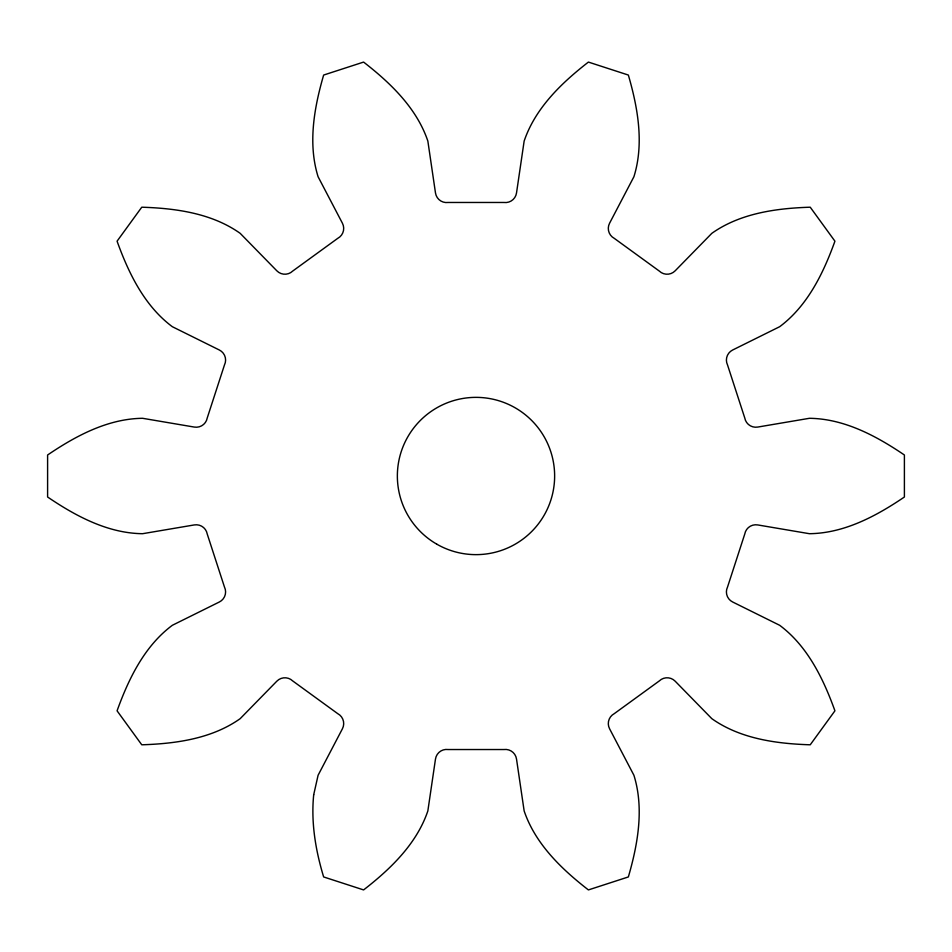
<?xml version="1.0" encoding="UTF-8"?>
<svg xmlns="http://www.w3.org/2000/svg" width="952" height="952" viewBox="0 0 952 952"><rect width="100%" height="100%" fill="white"/><g stroke="black" fill="none" stroke-linecap="round" stroke-linejoin="round"><path stroke-width="1.43" d="M313.696 794.777C310.899 822.504 315.6 850.433 323.644 876.947L363.593 889.918C390.439 869.093 416.714 843.877 427.853 810.926L435.48 759.053A11.222 11.222 0 0 1 448.178 749.533L503.822 749.533A11.222 11.222 0 0 1 516.519 759.053L524.147 810.926C535.286 843.877 561.561 869.093 588.407 889.918L628.356 876.947C637.828 844.317 644.266 808.462 633.913 775.261L609.601 728.816A11.222 11.222 0 0 1 614.278 713.643L659.284 680.942A11.222 11.222 0 0 1 675.158 681.18L711.822 718.665C740.192 738.764 776.273 743.726 810.235 744.797L834.928 710.823C823.409 678.847 807.546 646.063 779.652 625.286L732.683 602.009A11.222 11.222 0 0 1 727.554 586.979L744.75 534.072A11.222 11.222 0 0 1 757.721 524.933L809.414 533.703C844.186 533.298 876.292 516.091 904.4 497.003L904.4 454.997C876.292 435.909 844.186 418.702 809.414 418.297L757.721 427.067A11.222 11.222 0 0 1 744.75 417.928L727.554 365.021A11.222 11.222 0 0 1 732.683 349.991L779.652 326.714C807.546 305.937 823.409 273.153 834.928 241.177L810.235 207.203C776.273 208.274 740.192 213.236 711.822 233.335L675.158 270.82A11.222 11.222 0 0 1 659.284 271.058L614.278 238.357A11.222 11.222 0 0 1 609.601 223.185L633.913 176.739C644.266 143.538 637.828 107.683 628.356 75.053L588.407 62.082C561.561 82.907 535.286 108.123 524.147 141.075L516.519 192.947A11.222 11.222 0 0 1 503.822 202.467L448.178 202.467A11.222 11.222 0 0 1 435.48 192.947L427.853 141.075C416.714 108.123 390.439 82.907 363.593 62.082L323.644 75.053C314.172 107.683 307.734 143.538 318.087 176.739L342.399 223.185A11.222 11.222 0 0 1 337.722 238.357L292.716 271.058A11.222 11.222 0 0 1 276.842 270.82L240.178 233.335C211.808 213.236 175.727 208.274 141.765 207.203L117.072 241.177C128.591 273.153 144.454 305.937 172.348 326.714L219.317 349.991A11.222 11.222 0 0 1 224.446 365.021L207.25 417.928A11.222 11.222 0 0 1 194.279 427.067L142.586 418.297C107.814 418.702 75.708 435.909 47.6 454.997L47.6 497.003C75.708 516.091 107.814 533.298 142.586 533.703L194.279 524.933A11.222 11.222 0 0 1 207.25 534.072L224.446 586.979A11.222 11.222 0 0 1 219.317 602.009L172.348 625.286C144.454 646.063 128.591 678.847 117.072 710.823L141.765 744.797C175.727 743.726 211.808 738.764 240.178 718.665L276.842 681.18A11.222 11.222 0 0 1 292.716 680.942L337.722 713.643A11.222 11.222 0 0 1 342.399 728.816L318.087 775.261L313.696 794.777M436.682 544.104A78.635 78.635 0 0 0 554.635 476A78.635 78.635 0 0 0 436.682 407.896A78.635 78.635 0 0 0 436.682 544.104"/></g></svg>
